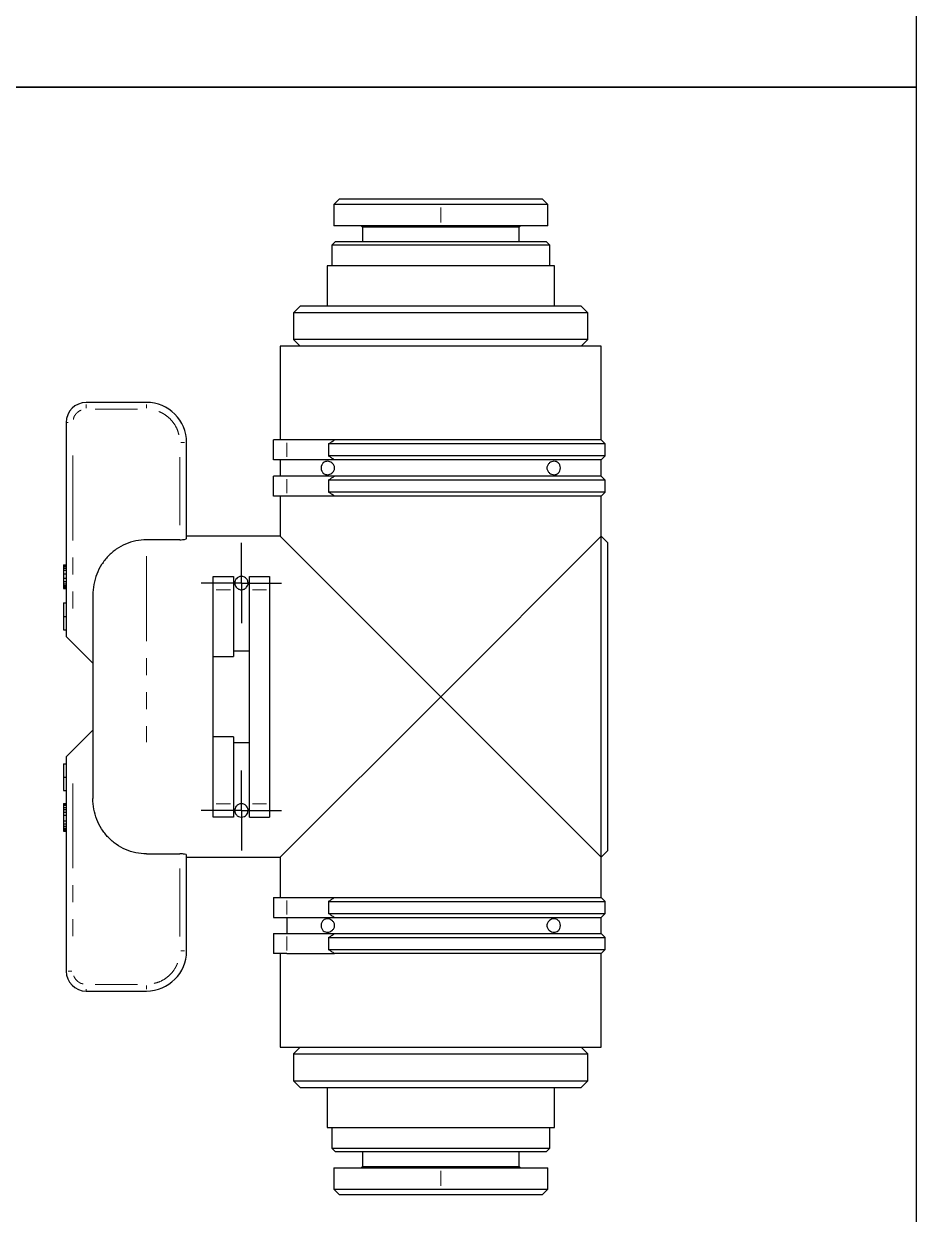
# Model space of a CAD drawing. Header units: millimetres. Extents: x 747 to 1883, y 1260 to 2217.
# Drawn here: x 929.2 to 995.9, y 1827.8 to 1916.7 of the extents above; entities that cross this region are included whole.
import ezdxf

# ---------------------------------------------------------------- set-up
doc = ezdxf.new("R2010")
doc.units = ezdxf.units.MM
doc.linetypes.add('PHANTOM', pattern=[12.7, 6.35, -1.27, 1.27, -1.27, 1.27, -1.27])
doc.layers.add('FORMAT', color=7, linetype='Continuous')

# ---------------------------------------------------------------- blocks, each defined once
blk = doc.blocks.new('SW_CENTERMARKSYMBOL_4')
at = {"layer": 'FORMAT', "color": 0}
for p, q in [((0, 2.5), (0, 3)), ((0, 0), (0, 2.5)), ((-2.5, 0), (-3, 0)), ((0, 0), (-2.5, 0)), ((0, 0), (0, -2.5)), ((0, 0), (2.5, 0)), ((2.5, 0), (3, 0)), ((0, -2.5), (0, -3))]:
    blk.add_line(p, q, dxfattribs=at)
blk = doc.blocks.new('SW_CENTERMARKSYMBOL_5')
at = {"layer": 'FORMAT', "color": 0}
for p, q in [((0, 2.5), (0, 3)), ((0, 0), (0, 2.5)), ((-2.5, 0), (-3, 0)), ((0, 0), (-2.5, 0)), ((0, 0), (0, -2.5)), ((0, 0), (2.5, 0)), ((2.5, 0), (3, 0)), ((0, -2.5), (0, -3))]:
    blk.add_line(p, q, dxfattribs=at)

msp = doc.modelspace()

# ---------------------------------------------------------------- linework, layer by layer
at = {"color": 7, "linetype": 'Continuous', "lineweight": 25}
for p, q in [((952.731, 1903.641), (952.328, 1903.237)), ((952.331, 1903.241), (952.331, 1901.641)), ((968.335, 1903.237), (967.931, 1903.641)), ((968.331, 1901.641), (968.331, 1903.252)), ((954.381, 1901.641), (954.481, 1901.541)), ((954.481, 1901.541), (954.481, 1900.441)), ((966.181, 1901.541), (954.481, 1901.541)), ((966.181, 1901.541), (966.281, 1901.641)), ((966.181, 1900.441), (966.181, 1901.541)), ((952.431, 1900.441), (952.181, 1900.191)), ((952.181, 1900.191), (952.181, 1898.641)), ((960.331, 1900.191), (952.181, 1900.191)), ((968.231, 1900.441), (952.431, 1900.441)), ((968.481, 1900.191), (960.331, 1900.191)), ((968.481, 1900.191), (968.231, 1900.441)), ((968.481, 1898.641), (968.481, 1900.191)), ((951.831, 1898.641), (951.831, 1895.641)), ((968.831, 1898.641), (951.831, 1898.641)), ((968.831, 1895.641), (968.831, 1898.641)), ((949.831, 1895.641), (949.331, 1895.141)), ((960.331, 1895.641), (949.831, 1895.641)), ((970.831, 1895.641), (960.331, 1895.641)), ((971.331, 1895.141), (970.831, 1895.641)), ((949.331, 1895.141), (949.331, 1893.141)), ((971.331, 1895.141), (949.331, 1895.141)), ((971.331, 1893.141), (971.331, 1895.141)), ((948.331, 1892.641), (948.331, 1885.641)), ((972.331, 1892.641), (948.331, 1892.641)), ((949.331, 1893.141), (949.831, 1892.641)), ((971.331, 1893.141), (949.331, 1893.141)), ((970.831, 1892.641), (971.331, 1893.141)), ((972.331, 1885.641), (972.331, 1892.641)), ((938.331, 1888.441), (933.831, 1888.441)), ((932.331, 1886.941), (932.331, 1870.941)), ((941.331, 1878.273), (941.331, 1885.441)), ((947.831, 1884.141), (947.831, 1885.641)), ((948.831, 1885.641), (947.831, 1885.641)), ((952.394, 1885.641), (948.831, 1885.641)), ((972.331, 1885.641), (952.394, 1885.641)), ((972.631, 1885.341), (972.331, 1885.641)), ((951.947, 1885.341), (951.947, 1884.441)), ((972.631, 1885.341), (951.947, 1885.341)), ((972.631, 1884.441), (972.631, 1885.341)), ((948.831, 1884.141), (947.831, 1884.141)), ((948.331, 1884.141), (948.331, 1882.941)), ((952.394, 1884.141), (948.831, 1884.141)), ((972.631, 1884.441), (951.947, 1884.441)), ((972.331, 1884.141), (952.394, 1884.141)), ((972.331, 1884.141), (972.631, 1884.441)), ((972.331, 1882.941), (972.331, 1884.141)), ((947.831, 1881.441), (947.831, 1882.941)), ((948.831, 1882.941), (947.831, 1882.941)), ((952.394, 1882.941), (948.831, 1882.941)), ((972.331, 1882.941), (952.394, 1882.941)), ((972.631, 1882.641), (972.331, 1882.941)), ((951.947, 1882.641), (951.947, 1881.741)), ((972.631, 1882.641), (951.947, 1882.641)), ((972.631, 1881.741), (972.631, 1882.641)), ((948.831, 1881.441), (947.831, 1881.441)), ((948.331, 1881.441), (948.331, 1878.441)), ((952.394, 1881.441), (948.831, 1881.441)), ((972.631, 1881.741), (951.947, 1881.741)), ((972.331, 1881.441), (952.394, 1881.441)), ((972.331, 1881.441), (972.631, 1881.741)), ((972.331, 1878.441), (972.331, 1881.441)), ((948.331, 1878.441), (941.331, 1878.441)), ((960.331, 1866.441), (948.331, 1878.441)), ((960.331, 1866.441), (972.331, 1878.441)), ((972.831, 1877.941), (972.331, 1878.441)), ((972.331, 1854.441), (972.331, 1878.441)), ((940.831, 1878.177), (938.331, 1878.177)), ((972.831, 1866.441), (972.831, 1877.941)), ((932.131, 1876.294), (932.331, 1876.294)), ((932.131, 1876.294), (932.131, 1876.253)), ((932.131, 1876.253), (932.331, 1876.253)), ((932.131, 1876.253), (932.131, 1876.167)), ((932.131, 1876.167), (932.331, 1876.167)), ((932.131, 1876.167), (932.131, 1876.051)), ((932.131, 1876.051), (932.331, 1876.051)), ((932.131, 1876.051), (932.131, 1875.891)), ((932.131, 1875.891), (932.131, 1875.632)), ((932.131, 1875.891), (932.331, 1875.891)), ((932.131, 1875.632), (932.331, 1875.632)), ((932.131, 1875.632), (932.131, 1875.294)), ((932.131, 1875.294), (932.331, 1875.294)), ((932.131, 1875.294), (932.131, 1875.044)), ((932.131, 1875.044), (932.331, 1875.044)), ((932.131, 1875.044), (932.131, 1874.893)), ((932.131, 1874.893), (932.331, 1874.893)), ((932.131, 1874.893), (932.131, 1874.762)), ((932.131, 1874.762), (932.331, 1874.762)), ((932.131, 1874.762), (932.131, 1874.661)), ((943.331, 1875.441), (944.831, 1875.441)), ((943.331, 1874.441), (943.331, 1875.441)), ((944.831, 1875.441), (944.831, 1874.441)), ((946.031, 1875.441), (947.531, 1875.441)), ((946.031, 1874.441), (946.031, 1875.441)), ((947.531, 1875.441), (947.531, 1874.441)), ((932.131, 1874.661), (932.331, 1874.661)), ((932.131, 1874.661), (932.131, 1874.563)), ((932.131, 1874.563), (932.331, 1874.563)), ((932.131, 1874.563), (932.131, 1874.543)), ((932.131, 1874.543), (932.331, 1874.543)), ((932.131, 1874.543), (932.131, 1874.538)), ((932.131, 1874.538), (932.331, 1874.538)), ((943.331, 1869.441), (943.331, 1874.441)), ((944.831, 1874.441), (944.831, 1869.441)), ((946.031, 1858.441), (946.031, 1874.441)), ((947.531, 1874.441), (947.531, 1858.441)), ((932.131, 1873.452), (932.131, 1872.452)), ((932.131, 1873.452), (932.331, 1873.452)), ((932.131, 1872.452), (932.131, 1871.452)), ((932.131, 1872.452), (932.331, 1872.452)), ((932.131, 1871.452), (932.331, 1871.452)), ((932.331, 1870.941), (932.831, 1870.441)), ((932.831, 1870.441), (934.331, 1868.941)), ((943.331, 1869.441), (944.831, 1869.441)), ((943.331, 1863.441), (943.331, 1869.441)), ((944.831, 1869.868), (946.031, 1869.868)), ((948.331, 1854.441), (960.331, 1866.441)), ((972.331, 1854.441), (960.331, 1866.441)), ((972.831, 1854.941), (972.831, 1866.441)), ((934.331, 1863.941), (932.831, 1862.441)), ((943.331, 1858.441), (943.331, 1863.441)), ((944.831, 1863.441), (943.331, 1863.441)), ((944.831, 1863.441), (944.831, 1858.441)), ((932.831, 1862.441), (932.331, 1861.941)), ((944.831, 1863.013), (946.031, 1863.013)), ((932.131, 1861.429), (932.131, 1860.429)), ((932.131, 1861.429), (932.331, 1861.429)), ((932.331, 1861.941), (932.331, 1845.941)), ((932.131, 1860.429), (932.331, 1860.429)), ((932.131, 1860.429), (932.131, 1859.429)), ((932.131, 1859.429), (932.331, 1859.429)), ((932.131, 1858.459), (932.331, 1858.459)), ((932.131, 1858.459), (932.131, 1858.412)), ((932.131, 1858.412), (932.331, 1858.412)), ((932.131, 1858.412), (932.131, 1858.332)), ((932.131, 1858.332), (932.331, 1858.332)), ((932.131, 1858.332), (932.131, 1858.162)), ((932.131, 1858.162), (932.331, 1858.162)), ((932.131, 1858.162), (932.131, 1858.01)), ((932.131, 1858.01), (932.331, 1858.01)), ((932.131, 1858.01), (932.131, 1857.814)), ((943.331, 1857.441), (943.331, 1858.441)), ((944.831, 1858.441), (944.831, 1857.441)), ((946.031, 1857.441), (946.031, 1858.441)), ((947.531, 1858.441), (947.531, 1857.441)), ((932.131, 1857.814), (932.131, 1857.598)), ((932.131, 1857.814), (932.331, 1857.814)), ((932.131, 1857.598), (932.131, 1857.154)), ((932.131, 1857.598), (932.331, 1857.598)), ((932.131, 1857.154), (932.331, 1857.154)), ((932.131, 1857.154), (932.131, 1856.942)), ((944.831, 1857.441), (943.331, 1857.441)), ((946.031, 1857.441), (947.531, 1857.441)), ((932.131, 1856.942), (932.331, 1856.942)), ((932.131, 1856.942), (932.131, 1856.763)), ((932.131, 1856.763), (932.331, 1856.763)), ((932.131, 1856.763), (932.131, 1856.624)), ((932.131, 1856.624), (932.331, 1856.624)), ((932.131, 1856.624), (932.131, 1856.507)), ((932.131, 1856.507), (932.331, 1856.507)), ((932.131, 1856.507), (932.131, 1856.455)), ((932.131, 1856.455), (932.331, 1856.455)), ((932.131, 1856.455), (932.131, 1856.401)), ((932.131, 1856.401), (932.331, 1856.401)), ((938.331, 1854.704), (940.831, 1854.704)), ((941.331, 1847.441), (941.331, 1854.608)), ((941.331, 1854.441), (948.331, 1854.441)), ((948.331, 1854.441), (948.331, 1851.441)), ((972.331, 1854.441), (972.831, 1854.941)), ((972.331, 1851.441), (972.331, 1854.441)), ((947.831, 1851.441), (947.831, 1849.941)), ((947.831, 1851.441), (948.831, 1851.441)), ((948.831, 1851.441), (952.394, 1851.441)), ((951.947, 1851.141), (972.631, 1851.141)), ((951.947, 1851.141), (951.947, 1850.241)), ((952.394, 1851.441), (972.331, 1851.441)), ((972.631, 1851.141), (972.331, 1851.441)), ((972.631, 1850.241), (972.631, 1851.141)), ((947.831, 1849.941), (948.831, 1849.941)), ((948.831, 1849.941), (948.831, 1848.741)), ((948.831, 1849.941), (952.394, 1849.941)), ((951.947, 1850.241), (972.631, 1850.241)), ((952.394, 1849.941), (972.331, 1849.941)), ((972.331, 1849.941), (972.631, 1850.241)), ((972.331, 1848.741), (972.331, 1849.941)), ((947.831, 1848.741), (947.831, 1847.241)), ((947.831, 1848.741), (948.831, 1848.741)), ((948.831, 1848.741), (952.394, 1848.741)), ((951.947, 1848.441), (972.631, 1848.441)), ((951.947, 1848.441), (951.947, 1847.541)), ((952.394, 1848.741), (972.331, 1848.741)), ((972.631, 1848.441), (972.331, 1848.741)), ((972.631, 1847.541), (972.631, 1848.441)), ((948.831, 1847.241), (947.831, 1847.241)), ((948.331, 1847.241), (948.331, 1840.241)), ((948.831, 1847.241), (952.394, 1847.241)), ((951.947, 1847.541), (972.631, 1847.541)), ((972.331, 1847.241), (952.394, 1847.241)), ((972.331, 1847.241), (972.631, 1847.541)), ((972.331, 1840.241), (972.331, 1847.241)), ((933.831, 1844.441), (938.331, 1844.441)), ((948.331, 1840.241), (972.331, 1840.241)), ((949.831, 1840.241), (949.331, 1839.741)), ((971.331, 1839.741), (970.831, 1840.241)), ((949.331, 1839.741), (949.331, 1837.741)), ((949.331, 1839.741), (971.331, 1839.741)), ((971.331, 1837.741), (971.331, 1839.741)), ((949.331, 1837.741), (949.831, 1837.241)), ((949.331, 1837.741), (960.331, 1837.741)), ((960.331, 1837.741), (971.331, 1837.741)), ((970.831, 1837.241), (971.331, 1837.741)), ((949.831, 1837.241), (970.831, 1837.241)), ((951.831, 1837.241), (951.831, 1834.241)), ((968.831, 1834.241), (968.831, 1837.241)), ((951.831, 1834.241), (960.331, 1834.241)), ((952.181, 1834.241), (952.181, 1832.691)), ((960.331, 1834.241), (968.831, 1834.241)), ((968.481, 1832.691), (968.481, 1834.241)), ((952.181, 1832.691), (952.431, 1832.441)), ((952.181, 1832.691), (968.481, 1832.691)), ((952.431, 1832.441), (968.231, 1832.441)), ((954.481, 1832.441), (954.481, 1831.341)), ((966.181, 1831.341), (966.181, 1832.441)), ((968.231, 1832.441), (968.481, 1832.691)), ((952.331, 1831.241), (952.331, 1829.64)), ((954.481, 1831.341), (954.381, 1831.241)), ((954.481, 1831.341), (966.181, 1831.341)), ((966.281, 1831.241), (966.181, 1831.341)), ((968.331, 1829.629), (968.331, 1831.241)), ((952.328, 1829.644), (952.731, 1829.241)), ((967.931, 1829.241), (968.335, 1829.644)), ((952.732, 1829.241), (967.931, 1829.241))]:
    msp.add_line(p, q, dxfattribs=at)
at = {"color": 8, "linetype": 'PHANTOM', "lineweight": 18}
for p, q in [((960.331, 1903.001), (960.331, 1901.881)), ((933.831, 1888.015), (933.831, 1888.294)), ((938.331, 1888.015), (938.331, 1888.294)), ((937.656, 1887.941), (934.506, 1887.941)), ((932.339, 1886.941), (932.478, 1886.941)), ((940.906, 1885.441), (941.185, 1885.441)), ((948.831, 1884.366), (948.831, 1885.416)), ((932.831, 1884.466), (932.831, 1872.916)), ((940.831, 1879.267), (940.831, 1884.351)), ((948.831, 1881.666), (948.831, 1882.716)), ((938.331, 1876.95), (938.331, 1863.049)), ((944.606, 1874.441), (943.556, 1874.441)), ((947.306, 1874.441), (946.256, 1874.441)), ((932.831, 1859.966), (932.831, 1848.416)), ((943.556, 1858.441), (944.606, 1858.441)), ((946.256, 1858.441), (947.306, 1858.441)), ((940.831, 1848.53), (940.831, 1853.614)), ((948.831, 1851.216), (948.831, 1850.166)), ((948.831, 1847.466), (948.831, 1848.516)), ((940.906, 1847.441), (941.185, 1847.441)), ((932.757, 1845.941), (932.478, 1845.941)), ((933.831, 1844.448), (933.831, 1844.587)), ((934.506, 1844.941), (937.656, 1844.941)), ((938.331, 1844.866), (938.331, 1844.587)), ((960.331, 1831.001), (960.331, 1829.881))]:
    msp.add_line(p, q, dxfattribs=at)
for points in [[(816.412, 2015.233), (995.87, 2015.233), (995.87, 1911.999), (816.412, 1911.999)], [(816.412, 1911.999), (995.87, 1911.999), (995.87, 1769.094), (816.412, 1769.094)]]:
    msp.add_lwpolyline(points, close=True)
at = {"color": 7, "linetype": 'Continuous', "lineweight": 25}
for centre, radius, start, end in [((933.831, 1886.941), 1.5, 90, 180), ((938.331, 1885.441), 3, 0, 90), ((938.331, 1847.441), 3, 270, 0), ((933.831, 1845.941), 1.5, 180, 270)]:
    msp.add_arc(centre, radius, start, end, dxfattribs=at)
for points, knots in [([(960.331, 1903.241), (959.948, 1903.24), (959.374, 1903.24), (958.625, 1903.24), (957.891, 1903.24), (957.186, 1903.241), (956.523, 1903.24), (955.89, 1903.24), (955.306, 1903.24), (954.777, 1903.241), (954.285, 1903.24), (953.739, 1903.24), (953.252, 1903.241), (952.9, 1903.241), (952.653, 1903.241), (952.47, 1903.241), (952.365, 1903.241), (952.322, 1903.241), (952.333, 1903.241), (952.334, 1903.241)], [0, 0, 0, 0, 0.084673, 0.126899, 0.169124, 0.253768, 0.295988, 0.338208, 0.422802, 0.465017, 0.50723, 0.591781, 0.677645, 0.740193, 0.802744, 0.867081, 0.93142, 0.994679, 1, 1, 1, 1]), ([(967.931, 1903.641), (967.931, 1903.641), (967.928, 1903.641), (967.906, 1903.641), (967.86, 1903.641), (967.807, 1903.641), (967.721, 1903.641), (967.614, 1903.641), (967.455, 1903.641), (967.296, 1903.641), (967.117, 1903.641), (966.958, 1903.641), (966.784, 1903.641), (966.598, 1903.641), (966.397, 1903.641), (966.181, 1903.641), (965.955, 1903.641), (965.652, 1903.641), (965.129, 1903.641), (964.547, 1903.641), (963.914, 1903.641), (963.499, 1903.641), (963.156, 1903.641), (962.894, 1903.641), (962.628, 1903.641), (962.267, 1903.641), (961.899, 1903.641), (961.525, 1903.641), (961.243, 1903.641), (960.959, 1903.641), (960.673, 1903.641), (960.292, 1903.641), (959.91, 1903.641), (959.53, 1903.641), (959.247, 1903.641), (958.966, 1903.641), (958.594, 1903.641), (958.228, 1903.641), (957.871, 1903.641), (957.608, 1903.641), (957.349, 1903.641), (957.01, 1903.641), (956.683, 1903.641), (956.368, 1903.641), (956.061, 1903.641), (955.768, 1903.641), (955.488, 1903.641), (955.218, 1903.641), (954.962, 1903.641), (954.722, 1903.641), (954.491, 1903.641), (954.276, 1903.641), (954.026, 1903.641), (953.842, 1903.641), (953.673, 1903.641), (953.515, 1903.641), (953.373, 1903.641), (953.216, 1903.641), (953.105, 1903.641), (952.987, 1903.641), (952.909, 1903.641), (952.83, 1903.641), (952.784, 1903.641), (952.746, 1903.641), (952.731, 1903.641), (952.732, 1903.641), (952.732, 1903.641)], [0, 0, 0, 0, 0.011057, 0.033179, 0.044236, 0.066357, 0.077415, 0.099536, 0.121657, 0.14378, 0.154837, 0.17696, 0.188017, 0.199075, 0.221198, 0.232256, 0.243314, 0.265439, 0.287564, 0.331908, 0.354036, 0.376166, 0.387224, 0.398283, 0.409341, 0.4204, 0.442533, 0.453591, 0.46465, 0.475709, 0.486768, 0.497827, 0.51996, 0.531019, 0.542078, 0.553137, 0.564196, 0.586328, 0.597387, 0.608445, 0.619504, 0.630562, 0.652692, 0.66375, 0.674809, 0.696936, 0.707994, 0.719052, 0.741178, 0.752236, 0.763294, 0.785418, 0.796476, 0.818599, 0.829656, 0.840714, 0.862836, 0.873894, 0.896015, 0.907073, 0.929194, 0.940252, 0.962373, 0.97343, 0.995551, 1, 1, 1, 1]), ([(968.331, 1903.241), (968.331, 1903.241), (968.286, 1903.241), (968.106, 1903.24), (967.972, 1903.24), (967.706, 1903.241), (967.606, 1903.24), (967.382, 1903.24), (967.258, 1903.24), (966.857, 1903.241), (966.549, 1903.24), (966.025, 1903.241), (965.839, 1903.24), (965.446, 1903.24), (965.237, 1903.241), (964.582, 1903.24), (964.107, 1903.241), (963.348, 1903.241), (963.087, 1903.241), (962.559, 1903.241), (962.29, 1903.241), (961.744, 1903.241), (961.467, 1903.241), (960.903, 1903.24), (960.617, 1903.241), (960.331, 1903.241)], [0, 0, 0, 0, 0.125, 0.125, 0.25, 0.25, 0.3125, 0.3125, 0.375, 0.375, 0.5, 0.5, 0.5625, 0.5625, 0.625, 0.625, 0.75, 0.75, 0.8125, 0.8125, 0.875, 0.875, 0.9375, 0.9375, 1, 1, 1, 1]), ([(960.331, 1901.641), (959.86, 1901.641), (959.371, 1901.641), (958.38, 1901.641), (957.879, 1901.641), (956.894, 1901.641), (956.411, 1901.641), (955.496, 1901.641), (955.065, 1901.641), (954.284, 1901.641), (953.934, 1901.641), (953.336, 1901.641), (953.088, 1901.641), (952.698, 1901.641), (952.557, 1901.641), (952.373, 1901.641), (952.331, 1901.641), (952.331, 1901.641)], [0, 0, 0, 0, 0.125, 0.125, 0.25, 0.25, 0.375, 0.375, 0.5, 0.5, 0.625, 0.625, 0.75, 0.75, 0.875, 0.875, 1, 1, 1, 1]), ([(968.325, 1901.641), (968.323, 1901.641), (968.32, 1901.641), (968.231, 1901.641), (968.068, 1901.641), (967.828, 1901.641), (967.517, 1901.641), (967.133, 1901.641), (966.671, 1901.641), (966.152, 1901.641), (965.593, 1901.641), (964.999, 1901.641), (964.345, 1901.641), (963.677, 1901.641), (963.018, 1901.641), (962.372, 1901.641), (961.698, 1901.641), (961.013, 1901.641), (960.555, 1901.641), (960.331, 1901.641)], [0, 0, 0, 0, 0.048691, 0.113007, 0.179161, 0.245312, 0.309916, 0.374514, 0.441383, 0.508244, 0.566811, 0.625371, 0.686281, 0.747181, 0.797088, 0.846991, 0.898777, 0.950561, 1, 1, 1, 1]), ([(951.947, 1885.341), (952.022, 1885.391), (952.171, 1885.492), (952.32, 1885.591), (952.394, 1885.641)], [0, 0, 0, 0, 0.504254, 1, 1, 1, 1]), ([(952.394, 1883.541), (952.394, 1883.46), (952.371, 1883.383), (952.3, 1883.254), (952.253, 1883.203), (952.101, 1883.081), (951.985, 1883.043), (951.816, 1883.039), (951.76, 1883.047), (951.653, 1883.084), (951.601, 1883.113), (951.508, 1883.195), (951.466, 1883.248), (951.405, 1883.38), (951.387, 1883.459), (951.387, 1883.621), (951.405, 1883.699), (951.465, 1883.832), (951.507, 1883.885), (951.647, 1884.009), (951.759, 1884.043), (951.984, 1884.038), (952.1, 1883.999), (952.252, 1883.879), (952.299, 1883.827), (952.371, 1883.7), (952.394, 1883.621), (952.394, 1883.541)], [0, 0, 0, 0, 0.0625, 0.0625, 0.125, 0.125, 0.25, 0.25, 0.3125, 0.3125, 0.375, 0.375, 0.4375, 0.4375, 0.5, 0.5, 0.5625, 0.5625, 0.625, 0.625, 0.75, 0.75, 0.875, 0.875, 0.9375, 0.9375, 1, 1, 1, 1]), ([(952.394, 1884.141), (952.32, 1884.19), (952.171, 1884.289), (952.022, 1884.39), (951.947, 1884.441)], [0, 0, 0, 0, 0.495746, 1, 1, 1, 1]), ([(968.269, 1883.541), (968.269, 1883.621), (968.292, 1883.699), (968.363, 1883.827), (968.41, 1883.878), (968.562, 1884), (968.677, 1884.038), (968.847, 1884.042), (968.903, 1884.034), (969.009, 1883.997), (969.062, 1883.968), (969.155, 1883.887), (969.197, 1883.833), (969.257, 1883.701), (969.276, 1883.622), (969.276, 1883.46), (969.258, 1883.382), (969.197, 1883.249), (969.156, 1883.196), (969.015, 1883.072), (968.904, 1883.038), (968.678, 1883.043), (968.562, 1883.082), (968.41, 1883.202), (968.363, 1883.254), (968.292, 1883.381), (968.269, 1883.46), (968.269, 1883.541)], [0, 0, 0, 0, 0.0625, 0.0625, 0.125, 0.125, 0.25, 0.25, 0.3125, 0.3125, 0.375, 0.375, 0.4375, 0.4375, 0.5, 0.5, 0.5625, 0.5625, 0.625, 0.625, 0.75, 0.75, 0.875, 0.875, 0.9375, 0.9375, 1, 1, 1, 1]), ([(951.947, 1882.641), (952.022, 1882.691), (952.171, 1882.792), (952.32, 1882.891), (952.394, 1882.941)], [0, 0, 0, 0, 0.504254, 1, 1, 1, 1]), ([(952.394, 1881.441), (952.32, 1881.49), (952.171, 1881.589), (952.022, 1881.69), (951.947, 1881.741)], [0, 0, 0, 0, 0.495746, 1, 1, 1, 1]), ([(938.331, 1878.177), (938.062, 1878.177), (937.798, 1878.15), (937.278, 1878.042), (937.02, 1877.961), (936.531, 1877.749), (936.3, 1877.62), (935.862, 1877.315), (935.657, 1877.139), (935.291, 1876.755), (935.127, 1876.545), (934.84, 1876.091), (934.72, 1875.854), (934.527, 1875.359), (934.453, 1875.1), (934.356, 1874.574), (934.331, 1874.309), (934.331, 1874.04)], [0, 0, 0, 0, 0.125, 0.125, 0.25, 0.25, 0.375, 0.375, 0.5, 0.5, 0.625, 0.625, 0.75, 0.75, 0.875, 0.875, 1, 1, 1, 1]), ([(940.831, 1878.177), (940.965, 1878.177), (941.094, 1878.189), (941.278, 1878.226), (941.331, 1878.25), (941.331, 1878.273)], [0, 0, 0, 0, 0.5, 0.5, 1, 1, 1, 1]), ([(945.431, 1875.441), (945.512, 1875.441), (945.589, 1875.42), (945.718, 1875.356), (945.769, 1875.314), (945.89, 1875.174), (945.929, 1875.064), (945.932, 1874.896), (945.924, 1874.839), (945.888, 1874.729), (945.859, 1874.674), (945.777, 1874.574), (945.724, 1874.528), (945.592, 1874.461), (945.513, 1874.441), (945.351, 1874.44), (945.273, 1874.461), (945.14, 1874.527), (945.086, 1874.573), (944.963, 1874.723), (944.929, 1874.839), (944.934, 1875.063), (944.972, 1875.174), (945.093, 1875.314), (945.144, 1875.356), (945.272, 1875.42), (945.35, 1875.441), (945.431, 1875.441)], [0, 0, 0, 0, 0.0625, 0.0625, 0.125, 0.125, 0.25, 0.25, 0.3125, 0.3125, 0.375, 0.375, 0.4375, 0.4375, 0.5, 0.5, 0.5625, 0.5625, 0.625, 0.625, 0.75, 0.75, 0.875, 0.875, 0.9375, 0.9375, 1, 1, 1, 1]), ([(934.331, 1874.04), (934.331, 1873.513), (934.331, 1872.495), (934.331, 1869.766), (934.331, 1868.125), (934.331, 1864.756), (934.331, 1863.115), (934.331, 1860.386), (934.331, 1859.368), (934.331, 1858.841)], [0, 0, 0, 0, 0.25, 0.25, 0.5, 0.5, 0.75, 0.75, 1, 1, 1, 1]), ([(938.331, 1854.704), (938.062, 1854.704), (937.798, 1854.731), (937.278, 1854.839), (937.02, 1854.92), (936.531, 1855.132), (936.3, 1855.261), (935.862, 1855.566), (935.657, 1855.742), (935.291, 1856.126), (935.127, 1856.336), (934.84, 1856.79), (934.72, 1857.027), (934.527, 1857.522), (934.453, 1857.781), (934.356, 1858.307), (934.331, 1858.572), (934.331, 1858.841)], [0, 0, 0, 0, 0.125, 0.125, 0.25, 0.25, 0.375, 0.375, 0.5, 0.5, 0.625, 0.625, 0.75, 0.75, 0.875, 0.875, 1, 1, 1, 1]), ([(945.431, 1857.441), (945.35, 1857.441), (945.273, 1857.461), (945.145, 1857.525), (945.093, 1857.567), (944.972, 1857.707), (944.934, 1857.817), (944.93, 1857.985), (944.938, 1858.042), (944.975, 1858.152), (945.004, 1858.207), (945.085, 1858.307), (945.139, 1858.353), (945.271, 1858.42), (945.35, 1858.44), (945.512, 1858.441), (945.59, 1858.42), (945.722, 1858.354), (945.776, 1858.308), (945.9, 1858.158), (945.934, 1858.042), (945.929, 1857.818), (945.89, 1857.707), (945.77, 1857.567), (945.718, 1857.525), (945.59, 1857.461), (945.512, 1857.441), (945.431, 1857.441)], [0, 0, 0, 0, 0.0625, 0.0625, 0.125, 0.125, 0.25, 0.25, 0.3125, 0.3125, 0.375, 0.375, 0.4375, 0.4375, 0.5, 0.5, 0.5625, 0.5625, 0.625, 0.625, 0.75, 0.75, 0.875, 0.875, 0.9375, 0.9375, 1, 1, 1, 1]), ([(941.331, 1854.608), (941.331, 1854.631), (941.278, 1854.655), (941.095, 1854.692), (940.965, 1854.704), (940.831, 1854.704)], [0, 0, 0, 0, 0.5, 0.5, 1, 1, 1, 1]), ([(951.947, 1851.141), (952.022, 1851.191), (952.171, 1851.292), (952.32, 1851.391), (952.394, 1851.441)], [0, 0, 0, 0, 0.504254, 1, 1, 1, 1]), ([(952.394, 1849.941), (952.32, 1849.99), (952.171, 1850.089), (952.022, 1850.19), (951.947, 1850.241)], [0, 0, 0, 0, 0.495746, 1, 1, 1, 1]), ([(952.394, 1849.341), (952.394, 1849.26), (952.371, 1849.183), (952.3, 1849.054), (952.253, 1849.003), (952.101, 1848.881), (951.985, 1848.843), (951.816, 1848.839), (951.76, 1848.847), (951.653, 1848.884), (951.601, 1848.913), (951.508, 1848.995), (951.466, 1849.048), (951.405, 1849.18), (951.387, 1849.259), (951.387, 1849.421), (951.405, 1849.499), (951.465, 1849.632), (951.507, 1849.685), (951.647, 1849.809), (951.759, 1849.843), (951.984, 1849.838), (952.1, 1849.799), (952.252, 1849.679), (952.299, 1849.627), (952.371, 1849.5), (952.394, 1849.421), (952.394, 1849.341)], [0, 0, 0, 0, 0.0625, 0.0625, 0.125, 0.125, 0.25, 0.25, 0.3125, 0.3125, 0.375, 0.375, 0.4375, 0.4375, 0.5, 0.5, 0.5625, 0.5625, 0.625, 0.625, 0.75, 0.75, 0.875, 0.875, 0.9375, 0.9375, 1, 1, 1, 1]), ([(968.269, 1849.341), (968.269, 1849.421), (968.292, 1849.499), (968.363, 1849.627), (968.41, 1849.678), (968.562, 1849.8), (968.677, 1849.838), (968.847, 1849.842), (968.903, 1849.834), (969.009, 1849.797), (969.062, 1849.768), (969.155, 1849.687), (969.197, 1849.633), (969.257, 1849.501), (969.276, 1849.422), (969.276, 1849.26), (969.258, 1849.182), (969.197, 1849.049), (969.156, 1848.996), (969.015, 1848.872), (968.904, 1848.838), (968.678, 1848.843), (968.562, 1848.882), (968.41, 1849.002), (968.363, 1849.054), (968.292, 1849.181), (968.269, 1849.26), (968.269, 1849.341)], [0, 0, 0, 0, 0.0625, 0.0625, 0.125, 0.125, 0.25, 0.25, 0.3125, 0.3125, 0.375, 0.375, 0.4375, 0.4375, 0.5, 0.5, 0.5625, 0.5625, 0.625, 0.625, 0.75, 0.75, 0.875, 0.875, 0.9375, 0.9375, 1, 1, 1, 1]), ([(951.947, 1848.441), (952.022, 1848.491), (952.171, 1848.592), (952.32, 1848.691), (952.394, 1848.741)], [0, 0, 0, 0, 0.504254, 1, 1, 1, 1]), ([(952.394, 1847.241), (952.32, 1847.29), (952.171, 1847.389), (952.022, 1847.49), (951.947, 1847.541)], [0, 0, 0, 0, 0.495746, 1, 1, 1, 1]), ([(952.331, 1831.241), (952.331, 1831.241), (952.373, 1831.241), (952.557, 1831.241), (952.698, 1831.241), (953.088, 1831.241), (953.336, 1831.241), (953.934, 1831.241), (954.284, 1831.241), (955.065, 1831.241), (955.496, 1831.241), (956.411, 1831.241), (956.894, 1831.241), (957.879, 1831.241), (958.38, 1831.241), (959.371, 1831.241), (959.86, 1831.241), (960.331, 1831.241)], [0, 0, 0, 0, 0.125, 0.125, 0.25, 0.25, 0.375, 0.375, 0.5, 0.5, 0.625, 0.625, 0.75, 0.75, 0.875, 0.875, 1, 1, 1, 1]), ([(960.331, 1831.241), (960.717, 1831.241), (961.501, 1831.241), (962.64, 1831.241), (963.726, 1831.241), (964.743, 1831.241), (965.677, 1831.241), (966.525, 1831.241), (967.246, 1831.241), (967.723, 1831.241), (968.012, 1831.241), (968.183, 1831.241), (968.289, 1831.241), (968.336, 1831.241), (968.327, 1831.241), (968.325, 1831.241)], [0, 0, 0, 0, 0.0853445, 0.1731489, 0.2590744, 0.3471676, 0.4397461, 0.534461, 0.6387044, 0.7453197, 0.8043609, 0.8634042, 0.9238853, 0.9843673, 1, 1, 1, 1]), ([(952.334, 1829.64), (952.338, 1829.64), (952.348, 1829.64), (952.45, 1829.64), (952.622, 1829.64), (952.869, 1829.64), (953.177, 1829.64), (953.539, 1829.64), (953.945, 1829.641), (954.392, 1829.64), (954.872, 1829.64), (955.383, 1829.64), (955.942, 1829.64), (956.541, 1829.64), (957.169, 1829.641), (957.988, 1829.64), (958.832, 1829.641), (959.679, 1829.64), (960.113, 1829.64), (960.331, 1829.64)], [0, 0, 0, 0, 0.057932, 0.122906, 0.187879, 0.252737, 0.318083, 0.376309, 0.434932, 0.493165, 0.545668, 0.598166, 0.65227, 0.706369, 0.758706, 0.811046, 0.903904, 0.951741, 1, 1, 1, 1]), ([(960.331, 1829.64), (960.616, 1829.64), (960.899, 1829.64), (961.462, 1829.64), (961.742, 1829.64), (962.562, 1829.64), (963.087, 1829.64), (964.6, 1829.641), (965.485, 1829.64), (966.551, 1829.641), (966.864, 1829.64), (967.397, 1829.641), (967.62, 1829.64), (967.978, 1829.641), (968.11, 1829.642), (968.242, 1829.639), (968.276, 1829.638), (968.32, 1829.638), (968.331, 1829.64), (968.331, 1829.64)], [0, 0, 0, 0, 0.0625, 0.0625, 0.125, 0.125, 0.25, 0.25, 0.5, 0.5, 0.625, 0.625, 0.75, 0.75, 0.875, 0.875, 0.9375, 0.9375, 1, 1, 1, 1])]:
    msp.add_open_spline(points, degree=3, knots=knots, dxfattribs=at)
at = {"color": 8, "linetype": 'PHANTOM', "lineweight": 18}
for points, knots in [([(932.875, 1887.171), (932.882, 1887.218), (932.897, 1887.332), (932.992, 1887.493), (933.119, 1887.652), (933.278, 1887.784), (933.401, 1887.842), (933.463, 1887.87)], [0, 0, 0, 0, 0.146494, 0.360151, 0.573247, 0.786904, 1, 1, 1, 1]), ([(940.754, 1886.022), (940.725, 1886.136), (940.654, 1886.415), (940.434, 1886.823), (940.112, 1887.22), (939.78, 1887.49), (939.487, 1887.664), (939.33, 1887.731), (939.252, 1887.765)], [0, 0, 0, 0, 0.147477, 0.360426, 0.573599, 0.786548, 0.892682, 1, 1, 1, 1]), ([(938.913, 1845.017), (939.027, 1845.047), (939.306, 1845.118), (939.713, 1845.338), (940.111, 1845.66), (940.381, 1845.992), (940.555, 1846.285), (940.622, 1846.442), (940.656, 1846.52)], [0, 0, 0, 0, 0.147477, 0.360426, 0.573599, 0.786548, 0.892682, 1, 1, 1, 1]), ([(933.601, 1844.984), (933.554, 1844.991), (933.44, 1845.006), (933.279, 1845.101), (933.12, 1845.228), (932.988, 1845.387), (932.93, 1845.511), (932.902, 1845.572)], [0, 0, 0, 0, 0.146494, 0.360151, 0.5732473, 0.786904, 1, 1, 1, 1])]:
    msp.add_open_spline(points, degree=3, knots=knots, dxfattribs=at)

# ---------------------------------------------------------------- block references
at = {"layer": 'FORMAT'}
for name, p in [('SW_CENTERMARKSYMBOL_4', (945.431, 1874.941)), ('SW_CENTERMARKSYMBOL_5', (945.431, 1857.941))]:
    msp.add_blockref(name, p, dxfattribs=at)

doc.saveas('drawing.dxf')
